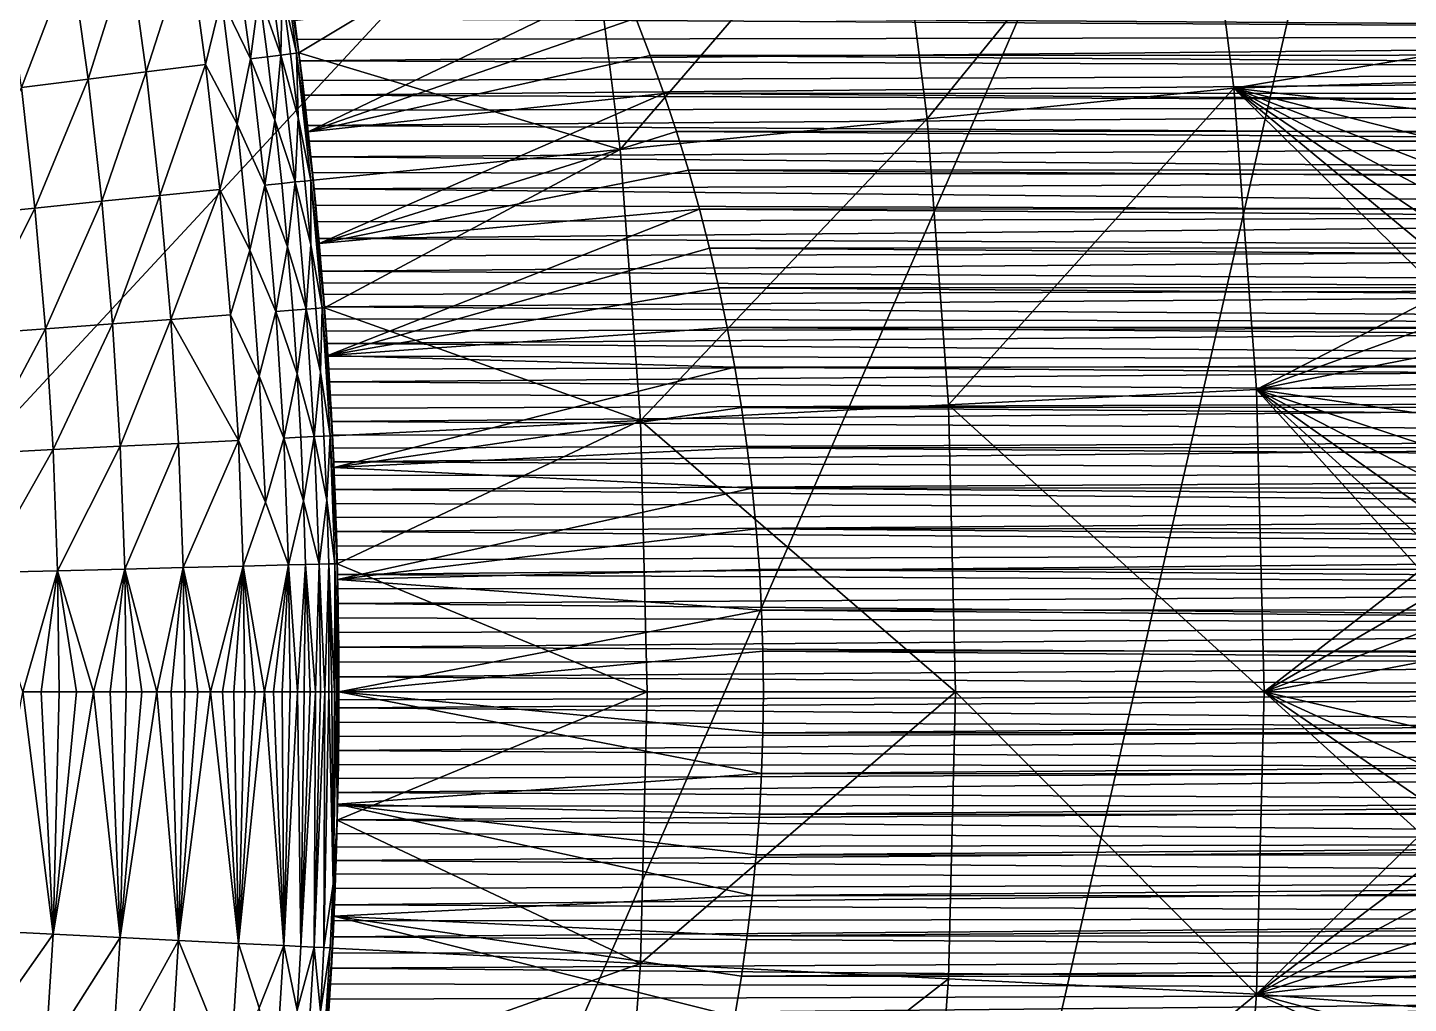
# Model space of a CAD drawing. Header units: millimetres. Extents: x -3250 to 5350, y -3250 to 3250.
# Drawn here: x 2349 to 3020, y -152 to 323 of the extents above; entities that cross this region are included whole.
import ezdxf

# ---------------------------------------------------------------- set-up
doc = ezdxf.new("R2010")
doc.units = ezdxf.units.MM
doc.header["$MEASUREMENT"] = 0
doc.layers.add('MESH_3D', color=2, linetype='CONTINUOUS')

msp = doc.modelspace()

# ---------------------------------------------------------------- linework, layer by layer
at = {"layer": 'MESH_3D'}
for points in [[(2150.48, 2436.79, 32500), (-2326.57, -2269.27, 32500), (3105.61, 957.95, 32500)], [(3105.61, 957.95, 32500), (-2326.57, -2269.27, 32500), (-1962.36, -2590.68, 32500)], [(3105.61, 957.95, 32500), (-1962.36, -2590.68, 32500), (-1625, -2814.58, 32500)], [(3105.61, 957.95, 32500), (-1625, -2814.58, 32500), (-723.19, -3168.52, 32500)], [(3105.61, 957.95, 32500), (-723.19, -3168.52, 32500), (1410.12, -2928.15, 32500)], [(3105.61, 957.95, 32500), (1410.12, -2928.15, 32500), (2382.42, -2210.56, 32500)], [(3105.61, 957.95, 32500), (2382.42, -2210.56, 32500), (3185.56, -643.97, 32500)], [(2917.05, 439.67, 24600), (2786.09, 278.79, 24400), (2768.73, 417.32, 24400)], [(2917.05, 439.67, 24600), (2935.34, 293.73, 24600), (2786.09, 278.79, 24400)], [(2917.05, 439.67, 24600), (3057.08, 314.05, 24764.22), (2935.34, 293.73, 24600)], [(2917.05, 439.67, 24600), (3060.79, 330.43, 24771.43), (3057.08, 314.05, 24764.22)], [(2768.73, 417.32, 24400), (2636.83, 263.85, 24200), (2620.4, 394.96, 24200)], [(2768.73, 417.32, 24400), (2786.09, 278.79, 24400), (2636.83, 263.85, 24200)], [(2620.4, 394.96, 24200), (2480.6, 310.86, 24000), (2472.08, 372.61, 24000)], [(2620.4, 394.96, 24200), (2636.83, 263.85, 24200), (2480.6, 310.86, 24000)], [(2461.23, 339.65, -138.74), (2463.3, 371.28, -105.25), (2471.79, 309.76, -105.25)], [(2472.43, 341.19, -71.93), (2471.79, 309.76, -105.25), (2463.3, 371.28, -105.25)], [(2470.91, 372.43, -38.42), (2472.08, 372.61), (2480.6, 310.86)], [(2470.91, 372.43, -38.42), (2480.6, 310.86), (2479.43, 310.71, -38.42)], [(2472.43, 341.19, -71.93), (2470.91, 372.43, -38.42), (2479.43, 310.71, -38.42)], [(2472.08, 372.61), (2478.57, 326.67, 945.76), (2480.6, 310.86)], [(2472.08, 372.61, 24000), (2480.6, 310.86, 24000), (2477.11, 337.52, 3644.09)], [(2426.81, 365.78, -238.11), (2406.21, 301.54, -303.82), (2397.94, 361.43, -303.82)], [(2426.81, 365.78, -238.11), (2435.18, 305.17, -238.11), (2406.21, 301.54, -303.82)], [(2442.91, 337.12, -205.25), (2435.18, 305.17, -238.11), (2426.81, 365.78, -238.11)], [(2442.91, 337.12, -205.25), (2448.6, 369.07, -171.85), (2457.04, 307.91, -171.85)], [(2461.23, 339.65, -138.74), (2457.04, 307.91, -171.85), (2448.6, 369.07, -171.85)], [(2369.86, 357.2, -355.73), (2345.58, 293.94, -406.77), (2337.52, 352.33, -406.77)], [(2369.86, 357.2, -355.73), (2378.03, 298.01, -355.73), (2345.58, 293.94, -406.77)], [(2397.94, 361.43, -303.82), (2378.03, 298.01, -355.73), (2369.86, 357.2, -355.73)], [(2397.94, 361.43, -303.82), (2406.21, 301.54, -303.82), (2378.03, 298.01, -355.73)], [(2478.57, 326.67, 945.76), (2637.09, 345.78, 861.55), (2485.11, 272.46, 942.29)], [(2485.11, 272.46, 942.29), (2637.09, 345.78, 861.55), (2644.47, 327.77, 857.62)], [(2442.91, 337.12, -205.25), (2450.56, 276.11, -205.25), (2435.18, 305.17, -238.11)], [(2442.91, 337.12, -205.25), (2457.04, 307.91, -171.85), (2450.56, 276.11, -205.25)], [(2461.23, 339.65, -138.74), (2465.27, 308.94, -138.74), (2457.04, 307.91, -171.85)], [(2461.23, 339.65, -138.74), (2471.79, 309.76, -105.25), (2465.27, 308.94, -138.74)], [(2472.43, 341.19, -71.93), (2476.49, 310.34, -71.93), (2471.79, 309.76, -105.25)], [(2472.43, 341.19, -71.93), (2479.43, 310.71, -38.42), (2476.49, 310.34, -71.93)], [(2480.6, 310.86, 24000), (2478.45, 327.54, 3656.33), (2477.11, 337.52, 3644.09)], [(2478.45, 327.54, 3656.33), (3816.61, 319.59, 6182.71), (3824.22, 336.52, 6180.82)], [(2480.6, 310.86, 24000), (2479.78, 317.34, 3668.4), (2478.45, 327.54, 3656.33)], [(2478.45, 327.54, 3656.33), (2479.78, 317.34, 3668.4), (3816.61, 319.59, 6182.71)], [(2478.57, 326.67, 945.76), (2485.11, 272.46, 942.29), (2480.6, 310.86)], [(2485.11, 272.46, 942.29), (2644.47, 327.77, 857.62), (2651.46, 309.54, 853.91)], [(2644.47, 327.77, 857.62), (5193.97, 329.03, 5657.89), (5201.02, 310.75, 5654.15)], [(2651.46, 309.54, 853.91), (2644.47, 327.77, 857.62), (5201.02, 310.75, 5654.15)], [(2479.78, 317.34, 3668.4), (2481.09, 306.92, 3680.29), (3816.61, 319.59, 6182.71)], [(2480.6, 310.86, 24000), (2481.09, 306.92, 3680.29), (2479.78, 317.34, 3668.4)], [(2481.09, 306.92, 3680.29), (3809.4, 302.5, 6184.51), (3816.61, 319.59, 6182.71)], [(2465.27, 308.94, -138.74), (2468.93, 278.18, -138.74), (2457.04, 307.91, -171.85)], [(2465.27, 308.94, -138.74), (2471.79, 309.76, -105.25), (2468.93, 278.18, -138.74)], [(2468.93, 278.18, -138.74), (2471.79, 309.76, -105.25), (2478.74, 248.04, -105.25)], [(2476.49, 310.34, -71.93), (2480.16, 279.45, -71.93), (2471.79, 309.76, -105.25)], [(2480.16, 279.45, -71.93), (2478.74, 248.04, -105.25), (2471.79, 309.76, -105.25)], [(2476.49, 310.34, -71.93), (2479.43, 310.71, -38.42), (2480.16, 279.45, -71.93)], [(2479.43, 310.71, -38.42), (2480.6, 310.86), (2487.58, 248.92)], [(2479.43, 310.71, -38.42), (2487.58, 248.92), (2486.4, 248.8, -38.42)], [(2480.16, 279.45, -71.93), (2479.43, 310.71, -38.42), (2486.4, 248.8, -38.42)], [(2480.6, 310.86), (2485.11, 272.46, 942.29), (2487.58, 248.92)], [(2480.6, 310.86, 24000), (2483.94, 282.93, 3705.94), (2483.09, 290.24, 3698.36)], [(2480.6, 310.86, 24000), (2483.09, 290.24, 3698.36), (2482.24, 297.46, 3690.68)], [(2480.6, 310.86, 24000), (2487.58, 248.92, 24000), (2483.94, 282.93, 3705.94)], [(2480.6, 310.86, 24000), (2482.24, 297.46, 3690.68), (2481.09, 306.92, 3680.29)], [(2636.83, 263.85, 24200), (2487.58, 248.92, 24000), (2480.6, 310.86, 24000)], [(2485.11, 272.46, 942.29), (2651.46, 309.54, 853.91), (2658.05, 291.13, 850.41)], [(2651.46, 309.54, 853.91), (5201.02, 310.75, 5654.15), (5207.66, 292.27, 5650.62)], [(2658.05, 291.13, 850.41), (2651.46, 309.54, 853.91), (5207.66, 292.27, 5650.62)], [(2935.34, 293.73, 24600), (3057.08, 314.05, 24764.22), (3053.56, 297.42, 24757.34)], [(2435.18, 305.17, -238.11), (2412.98, 241.46, -303.82), (2406.21, 301.54, -303.82)], [(2435.18, 305.17, -238.11), (2442.03, 244.36, -238.11), (2412.98, 241.46, -303.82)], [(2450.56, 276.11, -205.25), (2442.03, 244.36, -238.11), (2435.18, 305.17, -238.11)], [(2450.56, 276.11, -205.25), (2457.04, 307.91, -171.85), (2463.96, 246.56, -171.85)], [(2468.93, 278.18, -138.74), (2463.96, 246.56, -171.85), (2457.04, 307.91, -171.85)], [(2481.09, 306.92, 3680.29), (2482.24, 297.46, 3690.68), (3809.4, 302.5, 6184.51)], [(2482.24, 297.46, 3690.68), (2483.09, 290.24, 3698.36), (3809.4, 302.5, 6184.51)], [(2483.09, 290.24, 3698.36), (3802.58, 285.24, 6186.21), (3809.4, 302.5, 6184.51)], [(2378.03, 298.01, -355.73), (2352.18, 235.37, -406.77), (2345.58, 293.94, -406.77)], [(2378.03, 298.01, -355.73), (2384.72, 238.63, -355.73), (2352.18, 235.37, -406.77)], [(2406.21, 301.54, -303.82), (2384.72, 238.63, -355.73), (2378.03, 298.01, -355.73)], [(2406.21, 301.54, -303.82), (2412.98, 241.46, -303.82), (2384.72, 238.63, -355.73)], [(2935.34, 293.73, 24600), (3053.56, 297.42, 24757.34), (3050.23, 280.55, 24750.81)], [(2345.58, 293.94, -406.77), (2352.18, 235.37, -406.77), (2316.37, 231.79, -455.71)], [(2483.09, 290.24, 3698.36), (2483.94, 282.93, 3705.94), (3802.58, 285.24, 6186.21)], [(2485.11, 272.46, 942.29), (2658.05, 291.13, 850.41), (2490.47, 218.13, 939.44)], [(2490.47, 218.13, 939.44), (2658.05, 291.13, 850.41), (2664.23, 272.54, 847.13)], [(2658.05, 291.13, 850.41), (5207.66, 292.27, 5650.62), (5213.89, 273.62, 5647.31)], [(2664.23, 272.54, 847.13), (2658.05, 291.13, 850.41), (5213.89, 273.62, 5647.31)], [(2935.34, 293.73, 24600), (2796.52, 139.57, 24400), (2786.09, 278.79, 24400)], [(2935.34, 293.73, 24600), (2946.33, 147.05, 24600), (2796.52, 139.57, 24400)], [(2935.34, 293.73, 24600), (3050.23, 280.55, 24750.81), (3047.4, 265.17, 24745.23)], [(2935.34, 293.73, 24600), (3047.4, 265.17, 24745.23), (3045, 251.18, 24740.45)], [(2935.34, 293.73, 24600), (3045, 251.18, 24740.45), (3042.72, 237.04, 24735.92)], [(2935.34, 293.73, 24600), (3042.72, 237.04, 24735.92), (3040.58, 222.78, 24731.64)], [(2935.34, 293.73, 24600), (3040.58, 222.78, 24731.64), (3038.58, 208.38, 24727.62)], [(2935.34, 293.73, 24600), (3038.58, 208.38, 24727.62), (3036.7, 193.87, 24723.85)], [(2935.34, 293.73, 24600), (3036.7, 193.87, 24723.85), (2946.33, 147.05, 24600)], [(2483.94, 282.93, 3705.94), (2484.77, 275.5, 3713.4), (3802.58, 285.24, 6186.21)], [(2487.58, 248.92, 24000), (2484.77, 275.5, 3713.4), (2483.94, 282.93, 3705.94)], [(2484.77, 275.5, 3713.4), (3796.16, 267.83, 6187.81), (3802.58, 285.24, 6186.21)], [(2450.56, 276.11, -205.25), (2456.68, 214.93, -205.25), (2442.03, 244.36, -238.11)], [(2450.56, 276.11, -205.25), (2463.96, 246.56, -171.85), (2456.68, 214.93, -205.25)], [(2468.93, 278.18, -138.74), (2472.21, 247.38, -138.74), (2463.96, 246.56, -171.85)], [(2468.93, 278.18, -138.74), (2478.74, 248.04, -105.25), (2472.21, 247.38, -138.74)], [(2480.16, 279.45, -71.93), (2483.45, 248.51, -71.93), (2478.74, 248.04, -105.25)], [(2480.16, 279.45, -71.93), (2486.4, 248.8, -38.42), (2483.45, 248.51, -71.93)], [(2487.58, 248.92, 24000), (2485.6, 267.97, 3720.75), (2484.77, 275.5, 3713.4)], [(2484.77, 275.5, 3713.4), (2485.6, 267.97, 3720.75), (3796.16, 267.83, 6187.81)], [(2786.09, 278.79, 24400), (2646.71, 132.09, 24200), (2636.83, 263.85, 24200)], [(2786.09, 278.79, 24400), (2796.52, 139.57, 24400), (2646.71, 132.09, 24200)], [(2485.11, 272.46, 942.29), (2490.47, 218.13, 939.44), (2487.58, 248.92)], [(2490.47, 218.13, 939.44), (2664.23, 272.54, 847.13), (2670, 253.78, 844.06)], [(2664.23, 272.54, 847.13), (5213.89, 273.62, 5647.31), (5219.7, 254.79, 5644.22)], [(2670, 253.78, 844.06), (2664.23, 272.54, 847.13), (5219.7, 254.79, 5644.22)], [(2487.58, 248.92, 24000), (2486.41, 260.33, 3727.97), (2485.6, 267.97, 3720.75)], [(2485.6, 267.97, 3720.75), (2486.41, 260.33, 3727.97), (3796.16, 267.83, 6187.81)], [(2486.41, 260.33, 3727.97), (3790.15, 250.27, 6189.31), (3796.16, 267.83, 6187.81)], [(2636.83, 263.85, 24200), (2493.01, 186.83, 24000), (2487.58, 248.92, 24000)], [(2636.83, 263.85, 24200), (2646.71, 132.09, 24200), (2493.01, 186.83, 24000)], [(2487.58, 248.92, 24000), (2487.21, 252.58, 3735.07), (2486.41, 260.33, 3727.97)], [(2486.41, 260.33, 3727.97), (2487.21, 252.58, 3735.07), (3790.15, 250.27, 6189.31)], [(2483.45, 248.51, -71.93), (2486.36, 217.53, -71.93), (2478.74, 248.04, -105.25)], [(2483.45, 248.51, -71.93), (2486.4, 248.8, -38.42), (2486.36, 217.53, -71.93)], [(2486.36, 217.53, -71.93), (2486.4, 248.8, -38.42), (2491.83, 186.74, -38.42)], [(2486.4, 248.8, -38.42), (2487.58, 248.92), (2493.01, 186.83)], [(2486.4, 248.8, -38.42), (2493.01, 186.83), (2491.83, 186.74, -38.42)], [(2487.58, 248.92, 24000), (2487.99, 244.73, 3742.02), (2487.21, 252.58, 3735.07)], [(2487.21, 252.58, 3735.07), (2487.99, 244.73, 3742.02), (3790.15, 250.27, 6189.31)], [(2487.58, 248.92), (2490.47, 218.13, 939.44), (2493.01, 186.83)], [(2487.58, 248.92, 24000), (2490.26, 220.49, 3761.99), (2489.52, 228.68, 3755.49)], [(2487.58, 248.92, 24000), (2489.52, 228.68, 3755.49), (2488.76, 236.76, 3748.83)], [(2487.58, 248.92, 24000), (2488.76, 236.76, 3748.83), (2487.99, 244.73, 3742.02)], [(2487.58, 248.92, 24000), (2493.01, 186.83, 24000), (2490.26, 220.49, 3761.99)], [(2487.99, 244.73, 3742.02), (3784.55, 232.58, 6190.7), (3790.15, 250.27, 6189.31)], [(2490.47, 218.13, 939.44), (2670, 253.78, 844.06), (2675.36, 234.87, 841.22)], [(2670, 253.78, 844.06), (5219.7, 254.79, 5644.22), (5225.11, 235.8, 5641.35)], [(2675.36, 234.87, 841.22), (2670, 253.78, 844.06), (5225.11, 235.8, 5641.35)], [(2442.03, 244.36, -238.11), (2418.25, 181.22, -303.82), (2412.98, 241.46, -303.82)], [(2442.03, 244.36, -238.11), (2447.36, 183.4, -238.11), (2418.25, 181.22, -303.82)], [(2456.68, 214.93, -205.25), (2447.36, 183.4, -238.11), (2442.03, 244.36, -238.11)], [(2456.68, 214.93, -205.25), (2463.96, 246.56, -171.85), (2469.34, 185.05, -171.85)], [(2472.21, 247.38, -138.74), (2475.1, 216.54, -138.74), (2463.96, 246.56, -171.85)], [(2475.1, 216.54, -138.74), (2469.34, 185.05, -171.85), (2463.96, 246.56, -171.85)], [(2472.21, 247.38, -138.74), (2478.74, 248.04, -105.25), (2475.1, 216.54, -138.74)], [(2475.1, 216.54, -138.74), (2478.74, 248.04, -105.25), (2484.16, 186.16, -105.25)], [(2486.36, 217.53, -71.93), (2484.16, 186.16, -105.25), (2478.74, 248.04, -105.25)], [(2487.99, 244.73, 3742.02), (2488.76, 236.76, 3748.83), (3784.55, 232.58, 6190.7)], [(2352.18, 235.37, -406.77), (2321.43, 173.97, -455.71), (2316.37, 231.79, -455.71)], [(2352.18, 235.37, -406.77), (2357.32, 176.66, -406.77), (2321.43, 173.97, -455.71)], [(2384.72, 238.63, -355.73), (2357.32, 176.66, -406.77), (2352.18, 235.37, -406.77)], [(2384.72, 238.63, -355.73), (2389.93, 179.1, -355.73), (2357.32, 176.66, -406.77)], [(2412.98, 241.46, -303.82), (2389.93, 179.1, -355.73), (2384.72, 238.63, -355.73)], [(2412.98, 241.46, -303.82), (2418.25, 181.22, -303.82), (2389.93, 179.1, -355.73)], [(2488.76, 236.76, 3748.83), (2489.52, 228.68, 3755.49), (3784.55, 232.58, 6190.7)], [(2675.36, 234.87, 841.22), (5225.11, 235.8, 5641.35), (5230.09, 216.67, 5638.7)], [(2489.52, 228.68, 3755.49), (2490.26, 220.49, 3761.99), (3784.55, 232.58, 6190.7)], [(2490.26, 220.49, 3761.99), (3779.37, 214.76, 6191.99), (3784.55, 232.58, 6190.7)], [(2490.47, 218.13, 939.44), (2675.36, 234.87, 841.22), (2494.64, 163.69, 937.22)], [(2494.64, 163.69, 937.22), (2675.36, 234.87, 841.22), (2680.3, 215.81, 838.59)], [(2680.3, 215.81, 838.59), (2675.36, 234.87, 841.22), (5230.09, 216.67, 5638.7)], [(2456.68, 214.93, -205.25), (2461.28, 153.62, -205.25), (2447.36, 183.4, -238.11)], [(2456.68, 214.93, -205.25), (2469.34, 185.05, -171.85), (2461.28, 153.62, -205.25)], [(2475.1, 216.54, -138.74), (2477.61, 185.67, -138.74), (2469.34, 185.05, -171.85)], [(2475.1, 216.54, -138.74), (2484.16, 186.16, -105.25), (2477.61, 185.67, -138.74)], [(2486.36, 217.53, -71.93), (2488.88, 186.52, -71.93), (2484.16, 186.16, -105.25)], [(2486.36, 217.53, -71.93), (2491.83, 186.74, -38.42), (2488.88, 186.52, -71.93)], [(2493.01, 186.83, 24000), (2490.98, 212.18, 3768.32), (2490.26, 220.49, 3761.99)], [(2490.26, 220.49, 3761.99), (2490.98, 212.18, 3768.32), (3779.37, 214.76, 6191.99)], [(2490.47, 218.13, 939.44), (2494.64, 163.69, 937.22), (2493.01, 186.83)], [(2494.64, 163.69, 937.22), (2680.3, 215.81, 838.59), (2684.82, 196.62, 836.19)], [(2680.3, 215.81, 838.59), (5230.09, 216.67, 5638.7), (5234.65, 197.41, 5636.28)], [(2684.82, 196.62, 836.19), (2680.3, 215.81, 838.59), (5234.65, 197.41, 5636.28)], [(2490.98, 212.18, 3768.32), (2491.61, 204.7, 3773.8), (3779.37, 214.76, 6191.99)], [(2493.01, 186.83, 24000), (2491.61, 204.7, 3773.8), (2490.98, 212.18, 3768.32)], [(2491.61, 204.7, 3773.8), (3774.59, 196.83, 6193.18), (3779.37, 214.76, 6191.99)], [(2493.01, 186.83, 24000), (2492.07, 199, 3777.84), (2491.61, 204.7, 3773.8)], [(2491.61, 204.7, 3773.8), (2492.07, 199, 3777.84), (3774.59, 196.83, 6193.18)], [(2493.01, 186.83, 24000), (2492.52, 193.23, 3781.8), (2492.07, 199, 3777.84)], [(2492.07, 199, 3777.84), (2492.52, 193.23, 3781.8), (3774.59, 196.83, 6193.18)], [(2492.52, 193.23, 3781.8), (2492.97, 187.38, 3785.7), (3774.59, 196.83, 6193.18)], [(2492.97, 187.38, 3785.7), (3770.23, 178.79, 6194.27), (3774.59, 196.83, 6193.18)], [(2494.64, 163.69, 937.22), (2684.82, 196.62, 836.19), (2688.92, 177.3, 834.01)], [(2684.82, 196.62, 836.19), (5234.65, 197.41, 5636.28), (5238.78, 178.02, 5634.09)], [(2688.92, 177.3, 834.01), (2684.82, 196.62, 836.19), (5238.78, 178.02, 5634.09)], [(2493.01, 186.83, 24000), (2492.97, 187.38, 3785.7), (2492.52, 193.23, 3781.8)], [(2946.33, 147.05, 24600), (3036.7, 193.87, 24723.85), (3034.97, 179.25, 24720.34)], [(2447.36, 183.4, -238.11), (2451.17, 122.33, -238.11), (2418.25, 181.22, -303.82)], [(2461.28, 153.62, -205.25), (2451.17, 122.33, -238.11), (2447.36, 183.4, -238.11)], [(2461.28, 153.62, -205.25), (2469.34, 185.05, -171.85), (2473.18, 123.43, -171.85)], [(2477.61, 185.67, -138.74), (2479.73, 154.77, -138.74), (2469.34, 185.05, -171.85)], [(2479.73, 154.77, -138.74), (2473.18, 123.43, -171.85), (2469.34, 185.05, -171.85)], [(2477.61, 185.67, -138.74), (2484.16, 186.16, -105.25), (2479.73, 154.77, -138.74)], [(2479.73, 154.77, -138.74), (2484.16, 186.16, -105.25), (2488.03, 124.17, -105.25)], [(2488.88, 186.52, -71.93), (2491.01, 155.47, -71.93), (2484.16, 186.16, -105.25)], [(2491.01, 155.47, -71.93), (2488.03, 124.17, -105.25), (2484.16, 186.16, -105.25)], [(2488.88, 186.52, -71.93), (2491.83, 186.74, -38.42), (2491.01, 155.47, -71.93)], [(2491.01, 155.47, -71.93), (2491.83, 186.74, -38.42), (2495.71, 124.56, -38.42)], [(2491.83, 186.74, -38.42), (2493.01, 186.83), (2496.89, 124.61)], [(2491.83, 186.74, -38.42), (2496.89, 124.61), (2495.71, 124.56, -38.42)], [(2493.01, 186.83, 24000), (2493.41, 181.46, 3789.51), (2492.97, 187.38, 3785.7)], [(2492.97, 187.38, 3785.7), (2493.41, 181.46, 3789.51), (3770.23, 178.79, 6194.27)], [(2493.01, 186.83), (2494.64, 163.69, 937.22), (2496.89, 124.61)], [(2493.01, 186.83, 24000), (2495.06, 157.05, 3803.9), (2494.66, 163.25, 3800.44)], [(2493.01, 186.83, 24000), (2494.66, 163.25, 3800.44), (2494.25, 169.39, 3796.89)], [(2493.01, 186.83, 24000), (2494.25, 169.39, 3796.89), (2493.84, 175.46, 3793.25)], [(2493.01, 186.83, 24000), (2493.84, 175.46, 3793.25), (2493.41, 181.46, 3789.51)], [(2493.01, 186.83, 24000), (2496.89, 124.61, 24000), (2495.06, 157.05, 3803.9)], [(2646.71, 132.09, 24200), (2496.89, 124.61, 24000), (2493.01, 186.83, 24000)], [(2493.41, 181.46, 3789.51), (2493.84, 175.46, 3793.25), (3770.23, 178.79, 6194.27)], [(2357.32, 176.66, -406.77), (2325.05, 116.04, -455.71), (2321.43, 173.97, -455.71)], [(2357.32, 176.66, -406.77), (2360.99, 117.83, -406.77), (2325.05, 116.04, -455.71)], [(2389.93, 179.1, -355.73), (2360.99, 117.83, -406.77), (2357.32, 176.66, -406.77)], [(2389.93, 179.1, -355.73), (2393.65, 119.46, -355.73), (2360.99, 117.83, -406.77)], [(2418.25, 181.22, -303.82), (2393.65, 119.46, -355.73), (2389.93, 179.1, -355.73)], [(2418.25, 181.22, -303.82), (2422.02, 120.88, -303.82), (2393.65, 119.46, -355.73)], [(2451.17, 122.33, -238.11), (2422.02, 120.88, -303.82), (2418.25, 181.22, -303.82)], [(2493.84, 175.46, 3793.25), (2494.25, 169.39, 3796.89), (3770.23, 178.79, 6194.27)], [(2494.25, 169.39, 3796.89), (3766.3, 160.66, 6195.25), (3770.23, 178.79, 6194.27)], [(2494.64, 163.69, 937.22), (2688.92, 177.3, 834.01), (2692.6, 157.88, 832.06)], [(2688.92, 177.3, 834.01), (5238.78, 178.02, 5634.09), (5242.48, 158.52, 5632.12)], [(2692.6, 157.88, 832.06), (2688.92, 177.3, 834.01), (5242.48, 158.52, 5632.12)], [(2946.33, 147.05, 24600), (3034.97, 179.25, 24720.34), (3033.37, 164.51, 24717.1)], [(2494.25, 169.39, 3796.89), (2494.66, 163.25, 3800.44), (3766.3, 160.66, 6195.25)], [(2494.64, 163.69, 937.22), (2497.62, 109.17, 935.64), (2496.89, 124.61)], [(2494.64, 163.69, 937.22), (2692.6, 157.88, 832.06), (2497.62, 109.17, 935.64)], [(2494.66, 163.25, 3800.44), (2495.06, 157.05, 3803.9), (3766.3, 160.66, 6195.25)], [(2946.33, 147.05, 24600), (3033.37, 164.51, 24717.1), (3031.9, 149.69, 24714.13)], [(2479.73, 154.77, -138.74), (2481.46, 123.84, -138.74), (2473.18, 123.43, -171.85)], [(2479.73, 154.77, -138.74), (2488.03, 124.17, -105.25), (2481.46, 123.84, -138.74)], [(2491.01, 155.47, -71.93), (2492.75, 124.41, -71.93), (2488.03, 124.17, -105.25)], [(2491.01, 155.47, -71.93), (2495.71, 124.56, -38.42), (2492.75, 124.41, -71.93)], [(2495.06, 157.05, 3803.9), (2495.45, 150.78, 3807.24), (3766.3, 160.66, 6195.25)], [(2496.89, 124.61, 24000), (2495.45, 150.78, 3807.24), (2495.06, 157.05, 3803.9)], [(2495.45, 150.78, 3807.24), (3762.78, 142.43, 6196.13), (3766.3, 160.66, 6195.25)], [(2497.62, 109.17, 935.64), (2692.6, 157.88, 832.06), (2695.85, 138.36, 830.33)], [(2692.6, 157.88, 832.06), (5242.48, 158.52, 5632.12), (5245.76, 138.92, 5630.38)], [(2695.85, 138.36, 830.33), (2692.6, 157.88, 832.06), (5245.76, 138.92, 5630.38)], [(2461.28, 153.62, -205.25), (2464.34, 92.21, -205.25), (2451.17, 122.33, -238.11)], [(2461.28, 153.62, -205.25), (2473.18, 123.43, -171.85), (2464.34, 92.21, -205.25)], [(2496.89, 124.61, 24000), (2495.82, 144.44, 3810.48), (2495.45, 150.78, 3807.24)], [(2495.45, 150.78, 3807.24), (2495.82, 144.44, 3810.48), (3762.78, 142.43, 6196.13)], [(2946.33, 147.05, 24600), (3031.9, 149.69, 24714.13), (3030.58, 134.77, 24711.43)], [(2496.89, 124.61, 24000), (2496.19, 138.05, 3813.61), (2495.82, 144.44, 3810.48)], [(2495.82, 144.44, 3810.48), (2496.19, 138.05, 3813.61), (3762.78, 142.43, 6196.13)], [(2496.19, 138.05, 3813.61), (2496.53, 131.59, 3816.62), (3762.78, 142.43, 6196.13)], [(2496.53, 131.59, 3816.62), (3759.69, 124.14, 6196.9), (3762.78, 142.43, 6196.13)], [(2946.33, 147.05, 24600), (2950, 0, 24600), (2796.52, 139.57, 24400)], [(2946.33, 147.05, 24600), (3026.06, 59.14, 24702.19), (2950, 0, 24600)], [(2946.33, 147.05, 24600), (3030.58, 134.77, 24711.43), (3029.4, 119.77, 24709.02)], [(2946.33, 147.05, 24600), (3029.4, 119.77, 24709.02), (3028.35, 104.7, 24706.88)], [(2946.33, 147.05, 24600), (3028.35, 104.7, 24706.88), (3027.45, 89.56, 24705.03)], [(2946.33, 147.05, 24600), (3027.45, 89.56, 24705.03), (3026.68, 74.37, 24703.46)], [(2946.33, 147.05, 24600), (3026.68, 74.37, 24703.46), (3026.06, 59.14, 24702.19)], [(2496.89, 124.61, 24000), (2496.53, 131.59, 3816.62), (2496.19, 138.05, 3813.61)], [(2497.62, 109.17, 935.64), (2695.85, 138.36, 830.33), (2698.67, 118.75, 828.83)], [(2796.52, 139.57, 24400), (2800, 0, 24400), (2646.71, 132.09, 24200)], [(2695.85, 138.36, 830.33), (5245.76, 138.92, 5630.38), (5248.6, 119.23, 5628.87)], [(2698.67, 118.75, 828.83), (2695.85, 138.36, 830.33), (5248.6, 119.23, 5628.87)], [(2796.52, 139.57, 24400), (2950, 0, 24600), (2800, 0, 24400)], [(2496.89, 124.61, 24000), (2496.87, 125.08, 3819.51), (2496.53, 131.59, 3816.62)], [(2496.53, 131.59, 3816.62), (2496.87, 125.08, 3819.51), (3759.69, 124.14, 6196.9)], [(2646.71, 132.09, 24200), (2499.22, 62.33, 24000), (2496.89, 124.61, 24000)], [(2646.71, 132.09, 24200), (2650, 0, 24200), (2499.22, 62.33, 24000)], [(2646.71, 132.09, 24200), (2800, 0, 24400), (2650, 0, 24200)], [(2451.17, 122.33, -238.11), (2424.28, 60.46, -303.82), (2422.02, 120.88, -303.82)], [(2451.17, 122.33, -238.11), (2453.46, 61.19, -238.11), (2424.28, 60.46, -303.82)], [(2464.34, 92.21, -205.25), (2453.46, 61.19, -238.11), (2451.17, 122.33, -238.11)], [(2464.34, 92.21, -205.25), (2473.18, 123.43, -171.85), (2475.49, 61.73, -171.85)], [(2481.46, 123.84, -138.74), (2482.82, 92.9, -138.74), (2473.18, 123.43, -171.85)], [(2482.82, 92.9, -138.74), (2475.49, 61.73, -171.85), (2473.18, 123.43, -171.85)], [(2481.46, 123.84, -138.74), (2488.03, 124.17, -105.25), (2482.82, 92.9, -138.74)], [(2482.82, 92.9, -138.74), (2488.03, 124.17, -105.25), (2490.35, 62.11, -105.25)], [(2492.75, 124.41, -71.93), (2494.11, 93.32, -71.93), (2488.03, 124.17, -105.25)], [(2494.11, 93.32, -71.93), (2490.35, 62.11, -105.25), (2488.03, 124.17, -105.25)], [(2492.75, 124.41, -71.93), (2495.71, 124.56, -38.42), (2494.11, 93.32, -71.93)], [(2494.11, 93.32, -71.93), (2495.71, 124.56, -38.42), (2498.04, 62.3, -38.42)], [(2495.71, 124.56, -38.42), (2496.89, 124.61), (2499.22, 62.33)], [(2495.71, 124.56, -38.42), (2499.22, 62.33), (2498.04, 62.3, -38.42)], [(2496.89, 124.61, 24000), (2497.19, 118.51, 3822.27), (2496.87, 125.08, 3819.51)], [(2496.87, 125.08, 3819.51), (2497.19, 118.51, 3822.27), (3759.69, 124.14, 6196.9)], [(2496.89, 124.61), (2497.62, 109.17, 935.64), (2499.22, 62.33)], [(2496.89, 124.61, 24000), (2498.32, 91.71, 3831.96), (2498.06, 98.48, 3829.75)], [(2496.89, 124.61, 24000), (2498.06, 98.48, 3829.75), (2497.79, 105.21, 3827.39)], [(2496.89, 124.61, 24000), (2497.79, 105.21, 3827.39), (2497.5, 111.89, 3824.89)], [(2496.89, 124.61, 24000), (2497.5, 111.89, 3824.89), (2497.19, 118.51, 3822.27)], [(2496.89, 124.61, 24000), (2499.22, 62.33, 24000), (2498.32, 91.71, 3831.96)], [(2497.19, 118.51, 3822.27), (2497.5, 111.89, 3824.89), (3759.69, 124.14, 6196.9)], [(2497.5, 111.89, 3824.89), (3757.02, 105.77, 6197.56), (3759.69, 124.14, 6196.9)], [(2360.99, 117.83, -406.77), (2327.22, 58.04, -455.71), (2325.05, 116.04, -455.71)], [(2360.99, 117.83, -406.77), (2363.19, 58.93, -406.77), (2327.22, 58.04, -455.71)], [(2393.65, 119.46, -355.73), (2363.19, 58.93, -406.77), (2360.99, 117.83, -406.77)], [(2393.65, 119.46, -355.73), (2395.88, 59.75, -355.73), (2363.19, 58.93, -406.77)], [(2422.02, 120.88, -303.82), (2395.88, 59.75, -355.73), (2393.65, 119.46, -355.73)], [(2422.02, 120.88, -303.82), (2424.28, 60.46, -303.82), (2395.88, 59.75, -355.73)], [(2497.62, 109.17, 935.64), (2698.67, 118.75, 828.83), (2701.05, 99.07, 827.56)], [(2698.67, 118.75, 828.83), (5248.6, 119.23, 5628.87), (5251.01, 99.47, 5627.59)], [(2701.05, 99.07, 827.56), (2698.67, 118.75, 828.83), (5251.01, 99.47, 5627.59)], [(2497.5, 111.89, 3824.89), (2497.79, 105.21, 3827.39), (3757.02, 105.77, 6197.56)], [(2497.62, 109.17, 935.64), (2499.4, 54.6, 934.69), (2499.22, 62.33)], [(2497.62, 109.17, 935.64), (2701.05, 99.07, 827.56), (2499.4, 54.6, 934.69)], [(2497.79, 105.21, 3827.39), (2498.06, 98.48, 3829.75), (3757.02, 105.77, 6197.56)], [(2498.06, 98.48, 3829.75), (3754.78, 87.35, 6198.12), (3757.02, 105.77, 6197.56)], [(2498.06, 98.48, 3829.75), (2498.32, 91.71, 3831.96), (3754.78, 87.35, 6198.12)], [(2499.4, 54.6, 934.69), (2701.05, 99.07, 827.56), (2703.01, 79.33, 826.53)], [(2701.05, 99.07, 827.56), (5251.01, 99.47, 5627.59), (5252.98, 79.65, 5626.54)], [(2703.01, 79.33, 826.53), (2701.05, 99.07, 827.56), (5252.98, 79.65, 5626.54)], [(2464.34, 92.21, -205.25), (2475.49, 61.73, -171.85), (2453.46, 61.19, -238.11)], [(2482.82, 92.9, -138.74), (2483.78, 61.94, -138.74), (2475.49, 61.73, -171.85)], [(2482.82, 92.9, -138.74), (2490.35, 62.11, -105.25), (2483.78, 61.94, -138.74)], [(2494.11, 93.32, -71.93), (2495.08, 62.22, -71.93), (2490.35, 62.11, -105.25)], [(2494.11, 93.32, -71.93), (2498.04, 62.3, -38.42), (2495.08, 62.22, -71.93)], [(2499.22, 62.33, 24000), (2498.56, 84.89, 3834.03), (2498.32, 91.71, 3831.96)], [(2498.32, 91.71, 3831.96), (2498.56, 84.89, 3834.03), (3754.78, 87.35, 6198.12)], [(2498.56, 84.89, 3834.03), (2498.78, 78.02, 3835.95), (3754.78, 87.35, 6198.12)], [(2498.78, 78.02, 3835.95), (3752.97, 68.88, 6198.57), (3754.78, 87.35, 6198.12)], [(2499.22, 62.33, 24000), (2498.78, 78.02, 3835.95), (2498.56, 84.89, 3834.03)], [(2499.22, 62.33, 24000), (2498.99, 71.11, 3837.72), (2498.78, 78.02, 3835.95)], [(2498.78, 78.02, 3835.95), (2498.99, 71.11, 3837.72), (3752.97, 68.88, 6198.57)], [(2499.4, 54.6, 934.69), (2703.01, 79.33, 826.53), (2704.53, 59.54, 825.72)], [(2703.01, 79.33, 826.53), (5252.98, 79.65, 5626.54), (5254.52, 59.78, 5625.73)], [(2704.53, 59.54, 825.72), (2703.01, 79.33, 826.53), (5254.52, 59.78, 5625.73)], [(2499.22, 62.33, 24000), (2499.18, 64.16, 3839.33), (2498.99, 71.11, 3837.72)], [(2498.99, 71.11, 3837.72), (2499.18, 64.16, 3839.33), (3752.97, 68.88, 6198.57)], [(2499.18, 64.16, 3839.33), (2499.35, 57.17, 3840.78), (3752.97, 68.88, 6198.57)], [(2499.35, 57.17, 3840.78), (3751.59, 50.38, 6198.91), (3752.97, 68.88, 6198.57)], [(2424.28, 60.46, -303.82), (2411.43, 0, -329.78), (2395.88, 59.75, -355.73)], [(2424.28, 60.46, -303.82), (2418.39, 0, -316.78), (2411.43, 0, -329.78)], [(2424.28, 60.46, -303.82), (2425.03, 0, -303.82), (2418.39, 0, -316.78)], [(2453.46, 61.19, -238.11), (2437.55, 0, -277.64), (2424.28, 60.46, -303.82)], [(2424.28, 60.46, -303.82), (2431.43, 0, -290.74), (2425.03, 0, -303.82)], [(2424.28, 60.46, -303.82), (2437.55, 0, -277.64), (2431.43, 0, -290.74)], [(2453.46, 61.19, -238.11), (2443.38, 0, -264.52), (2437.55, 0, -277.64)], [(2453.46, 61.19, -238.11), (2448.96, 0, -251.29), (2443.38, 0, -264.52)], [(2453.46, 61.19, -238.11), (2454.23, 0, -238.11), (2448.96, 0, -251.29)], [(2475.49, 61.73, -171.85), (2463.87, 0, -211.73), (2453.46, 61.19, -238.11)], [(2453.46, 61.19, -238.11), (2459.18, 0, -224.97), (2454.23, 0, -238.11)], [(2453.46, 61.19, -238.11), (2463.87, 0, -211.73), (2459.18, 0, -224.97)], [(2475.49, 61.73, -171.85), (2468.28, 0, -198.48), (2463.87, 0, -211.73)], [(2475.49, 61.73, -171.85), (2472.41, 0, -185.21), (2468.28, 0, -198.48)], [(2475.49, 61.73, -171.85), (2476.26, 0, -171.85), (2472.41, 0, -185.21)], [(2483.78, 61.94, -138.74), (2479.81, 0, -158.54), (2475.49, 61.73, -171.85)], [(2475.49, 61.73, -171.85), (2479.81, 0, -158.54), (2476.26, 0, -171.85)], [(2483.78, 61.94, -138.74), (2483.06, 0, -145.28), (2479.81, 0, -158.54)], [(2483.78, 61.94, -138.74), (2486.03, 0, -131.96), (2483.06, 0, -145.28)], [(2483.78, 61.94, -138.74), (2490.35, 62.11, -105.25), (2488.72, 0, -118.61)], [(2483.78, 61.94, -138.74), (2488.72, 0, -118.61), (2486.03, 0, -131.96)], [(2490.35, 62.11, -105.25), (2491.12, 0, -105.25), (2488.72, 0, -118.61)], [(2495.08, 62.22, -71.93), (2493.24, 0, -91.84), (2490.35, 62.11, -105.25)], [(2490.35, 62.11, -105.25), (2493.24, 0, -91.84), (2491.12, 0, -105.25)], [(2495.08, 62.22, -71.93), (2495.07, 0, -78.47), (2493.24, 0, -91.84)], [(2495.08, 62.22, -71.93), (2496.6, 0, -65.14), (2495.07, 0, -78.47)], [(2495.08, 62.22, -71.93), (2498.04, 62.3, -38.42), (2497.85, 0, -51.79)], [(2495.08, 62.22, -71.93), (2497.85, 0, -51.79), (2496.6, 0, -65.14)], [(2498.04, 62.3, -38.42), (2498.82, 0, -38.42), (2497.85, 0, -51.79)], [(2498.04, 62.3, -38.42), (2499.22, 62.33), (2499.5, 0, -25.02)], [(2498.04, 62.3, -38.42), (2499.5, 0, -25.02), (2498.82, 0, -38.42)], [(2499.22, 62.33, 24000), (2499.35, 57.17, 3840.78), (2499.18, 64.16, 3839.33)], [(2499.22, 62.33), (2499.88, 0, -12.51), (2499.5, 0, -25.02)], [(2499.22, 62.33), (2500, 0), (2499.88, 0, -12.51)], [(2499.22, 62.33), (2499.4, 54.6, 934.69), (2500, 0)], [(2499.22, 62.33, 24000), (2499.83, 28.83, 3844.95), (2499.74, 35.97, 3844.16)], [(2499.22, 62.33, 24000), (2499.74, 35.97, 3844.16), (2499.63, 43.07, 3843.2)], [(2499.22, 62.33, 24000), (2499.63, 43.07, 3843.2), (2499.5, 50.13, 3842.07)], [(2499.22, 62.33, 24000), (2499.5, 50.13, 3842.07), (2499.35, 57.17, 3840.78)], [(2499.22, 62.33, 24000), (2500, 0, 24000), (2499.83, 28.83, 3844.95)], [(2650, 0, 24200), (2500, 0, 24000), (2499.22, 62.33, 24000)], [(2363.19, 58.93, -406.77), (2346.31, 0, -431.52), (2327.22, 58.04, -455.71)], [(2363.19, 58.93, -406.77), (2355.22, 0, -419.21), (2346.31, 0, -431.52)], [(2363.19, 58.93, -406.77), (2363.93, 0, -406.77), (2355.22, 0, -419.21)], [(2395.88, 59.75, -355.73), (2380.74, 0, -381.47), (2363.19, 58.93, -406.77)], [(2363.19, 58.93, -406.77), (2372.44, 0, -394.19), (2363.93, 0, -406.77)], [(2363.19, 58.93, -406.77), (2380.74, 0, -381.47), (2372.44, 0, -394.19)], [(2395.88, 59.75, -355.73), (2388.83, 0, -368.61), (2380.74, 0, -381.47)], [(2395.88, 59.75, -355.73), (2396.63, 0, -355.73), (2388.83, 0, -368.61)], [(2395.88, 59.75, -355.73), (2404.14, 0, -342.82), (2396.63, 0, -355.73)], [(2395.88, 59.75, -355.73), (2411.43, 0, -329.78), (2404.14, 0, -342.82)], [(2499.35, 57.17, 3840.78), (2499.5, 50.13, 3842.07), (3751.59, 50.38, 6198.91)], [(2499.4, 54.6, 934.69), (2704.53, 59.54, 825.72), (2705.62, 39.71, 825.14)], [(2499.4, 54.6, 934.69), (2500, 0, 934.37), (2500, 0)], [(2499.4, 54.6, 934.69), (2705.62, 39.71, 825.14), (2500, 0, 934.37)], [(2704.53, 59.54, 825.72), (5254.52, 59.78, 5625.73), (5255.61, 39.88, 5625.14)], [(2705.62, 39.71, 825.14), (2704.53, 59.54, 825.72), (5255.61, 39.88, 5625.14)], [(3026.06, 59.14, 24702.19), (3025.58, 43.86, 24701.2), (2950, 0, 24600)], [(2499.5, 50.13, 3842.07), (2499.63, 43.07, 3843.2), (3751.59, 50.38, 6198.91)], [(2499.63, 43.07, 3843.2), (3750.63, 31.85, 6199.15), (3751.59, 50.38, 6198.91)], [(2499.63, 43.07, 3843.2), (2499.74, 35.97, 3844.16), (3750.63, 31.85, 6199.15)], [(3025.58, 43.86, 24701.2), (3025.25, 28.56, 24700.51), (2950, 0, 24600)], [(2499.74, 35.97, 3844.16), (2499.83, 28.83, 3844.95), (3750.63, 31.85, 6199.15)], [(2500, 0, 934.37), (2705.62, 39.71, 825.14), (2706.27, 19.86, 824.79)], [(2705.62, 39.71, 825.14), (5255.61, 39.88, 5625.14), (5256.27, 19.94, 5624.79)], [(2706.27, 19.86, 824.79), (2705.62, 39.71, 825.14), (5256.27, 19.94, 5624.79)], [(2499.83, 28.83, 3844.95), (2499.91, 21.67, 3845.57), (3750.63, 31.85, 6199.15)], [(2500, 0, 24000), (2499.91, 21.67, 3845.57), (2499.83, 28.83, 3844.95)], [(2499.91, 21.67, 3845.57), (3750.16, 15.93, 6199.27), (3750.63, 31.85, 6199.15)], [(3025.25, 28.56, 24700.51), (3025.06, 14.29, 24700.13), (2950, 0, 24600)], [(2500, 0, 24000), (2499.96, 14.47, 3846.01), (2499.91, 21.67, 3845.57)], [(2499.91, 21.67, 3845.57), (2499.96, 14.47, 3846.01), (3750.16, 15.93, 6199.27)], [(2499.96, 14.47, 3846.01), (2499.99, 7.25, 3846.28), (3750.16, 15.93, 6199.27)], [(2500, 0, 24000), (2499.99, 7.25, 3846.28), (2499.96, 14.47, 3846.01)], [(2499.99, 7.25, 3846.28), (3750, 0, 6199.31), (3750.16, 15.93, 6199.27)], [(2500, 0, 934.37), (2706.27, 19.86, 824.79), (2706.49, 0, 824.68)], [(2706.27, 19.86, 824.79), (5256.27, 19.94, 5624.79), (5256.49, 0, 5624.68)], [(2706.49, 0, 824.68), (2706.27, 19.86, 824.79), (5256.49, 0, 5624.68)], [(3025.06, 14.29, 24700.13), (3025, 0, 24700), (2950, 0, 24600)], [(2500, 0, 24000), (2500, 0, 3846.37), (2499.99, 7.25, 3846.28)], [(2499.99, 7.25, 3846.28), (2500, 0, 3846.37), (3750, 0, 6199.31)], [(2360.99, -117.83, -406.77), (2325.05, -116.04, -455.71), (2346.31, 0, -431.52)], [(2360.99, -117.83, -406.77), (2346.31, 0, -431.52), (2355.22, 0, -419.21)], [(2360.99, -117.83, -406.77), (2355.22, 0, -419.21), (2363.93, 0, -406.77)], [(2360.99, -117.83, -406.77), (2363.93, 0, -406.77), (2372.44, 0, -394.19)], [(2360.99, -117.83, -406.77), (2372.44, 0, -394.19), (2380.74, 0, -381.47)], [(2393.65, -119.46, -355.73), (2360.99, -117.83, -406.77), (2380.74, 0, -381.47)], [(2393.65, -119.46, -355.73), (2380.74, 0, -381.47), (2388.83, 0, -368.61)], [(2393.65, -119.46, -355.73), (2388.83, 0, -368.61), (2396.63, 0, -355.73)], [(2393.65, -119.46, -355.73), (2396.63, 0, -355.73), (2404.14, 0, -342.82)], [(2393.65, -119.46, -355.73), (2404.14, 0, -342.82), (2411.43, 0, -329.78)], [(2422.02, -120.88, -303.82), (2393.65, -119.46, -355.73), (2411.43, 0, -329.78)], [(2422.02, -120.88, -303.82), (2411.43, 0, -329.78), (2418.39, 0, -316.78)], [(2422.02, -120.88, -303.82), (2418.39, 0, -316.78), (2425.03, 0, -303.82)], [(2422.02, -120.88, -303.82), (2425.03, 0, -303.82), (2431.43, 0, -290.74)], [(2422.02, -120.88, -303.82), (2431.43, 0, -290.74), (2437.55, 0, -277.64)], [(2451.17, -122.33, -238.11), (2422.02, -120.88, -303.82), (2437.55, 0, -277.64)], [(2451.17, -122.33, -238.11), (2437.55, 0, -277.64), (2443.38, 0, -264.52)], [(2451.17, -122.33, -238.11), (2443.38, 0, -264.52), (2448.96, 0, -251.29)], [(2451.17, -122.33, -238.11), (2448.96, 0, -251.29), (2454.23, 0, -238.11)], [(2451.17, -122.33, -238.11), (2454.23, 0, -238.11), (2459.18, 0, -224.97)], [(2451.17, -122.33, -238.11), (2459.18, 0, -224.97), (2463.87, 0, -211.73)], [(2473.18, -123.43, -171.85), (2451.17, -122.33, -238.11), (2463.87, 0, -211.73)], [(2473.18, -123.43, -171.85), (2463.87, 0, -211.73), (2468.28, 0, -198.48)], [(2473.18, -123.43, -171.85), (2468.28, 0, -198.48), (2472.41, 0, -185.21)], [(2473.18, -123.43, -171.85), (2472.41, 0, -185.21), (2476.26, 0, -171.85)], [(2473.18, -123.43, -171.85), (2476.26, 0, -171.85), (2479.81, 0, -158.54)], [(2481.46, -123.84, -138.74), (2473.18, -123.43, -171.85), (2479.81, 0, -158.54)], [(2481.46, -123.84, -138.74), (2479.81, 0, -158.54), (2483.06, 0, -145.28)], [(2481.46, -123.84, -138.74), (2488.72, 0, -118.61), (2488.03, -124.17, -105.25)], [(2481.46, -123.84, -138.74), (2483.06, 0, -145.28), (2486.03, 0, -131.96)], [(2481.46, -123.84, -138.74), (2486.03, 0, -131.96), (2488.72, 0, -118.61)], [(2488.03, -124.17, -105.25), (2488.72, 0, -118.61), (2491.12, 0, -105.25)], [(2488.03, -124.17, -105.25), (2491.12, 0, -105.25), (2493.24, 0, -91.84)], [(2492.75, -124.41, -71.93), (2488.03, -124.17, -105.25), (2493.24, 0, -91.84)], [(2492.75, -124.41, -71.93), (2493.24, 0, -91.84), (2495.07, 0, -78.47)], [(2497.21, -93.44, -36.03), (2492.75, -124.41, -71.93), (2495.07, 0, -78.47)], [(2497.21, -93.44, -36.03), (2495.07, 0, -78.47), (2496.6, 0, -65.14)], [(2497.21, -93.44, -36.03), (2496.6, 0, -65.14), (2497.85, 0, -51.79)], [(2497.21, -93.44, -36.03), (2497.85, 0, -51.79), (2498.82, 0, -38.42)], [(2497.21, -93.44, -36.03), (2498.82, 0, -38.42), (2499.22, -62.33)], [(2499.5, 0, -25.02), (2499.22, -62.33), (2498.82, 0, -38.42)], [(2499.88, 0, -12.51), (2499.22, -62.33), (2499.5, 0, -25.02)], [(2500, 0), (2499.22, -62.33), (2499.88, 0, -12.51)], [(2500, 0), (2499.4, -54.6, 934.69), (2499.22, -62.33)], [(2500, 0, 24000), (2499.22, -62.33, 24000), (2499.84, -28.54, 3844.98)], [(2650, 0, 24200), (2499.22, -62.33, 24000), (2500, 0, 24000)], [(2646.71, -132.09, 24200), (2499.22, -62.33, 24000), (2650, 0, 24200)], [(2500, 0, 934.37), (2499.4, -54.6, 934.69), (2500, 0)], [(2500, 0, 934.37), (2705.62, -39.71, 825.14), (2499.4, -54.6, 934.69)], [(2500, 0, 24000), (2499.84, -28.54, 3844.98), (2499.91, -21.67, 3845.57)], [(2500, 0, 24000), (2499.91, -21.67, 3845.57), (2499.96, -14.77, 3846)], [(2500, 0, 24000), (2499.96, -14.77, 3846), (2499.99, -7.83, 3846.26)], [(2500, 0, 24000), (2499.99, -7.83, 3846.26), (2500, -3.92, 3846.34)], [(2500, 0, 24000), (2500, -3.92, 3846.34), (2500, 0, 3846.37)], [(2500, 0, 934.37), (2706.49, 0, 824.68), (2706.27, -19.86, 824.79)], [(2500, 0, 934.37), (2706.27, -19.86, 824.79), (2705.62, -39.71, 825.14)], [(2646.71, -132.09, 24200), (2650, 0, 24200), (2800, 0, 24400)], [(2796.52, -139.57, 24400), (2646.71, -132.09, 24200), (2800, 0, 24400)], [(2946.33, -147.05, 24600), (2796.52, -139.57, 24400), (2800, 0, 24400)], [(2946.33, -147.05, 24600), (2800, 0, 24400), (2950, 0, 24600)], [(2946.33, -147.05, 24600), (2950, 0, 24600), (3026.45, -68.98, 24702.98)], [(3025.82, -51.78, 24701.68), (3026.45, -68.98, 24702.98), (2950, 0, 24600)], [(3025.36, -34.54, 24700.75), (3025.82, -51.78, 24701.68), (2950, 0, 24600)], [(3025.09, -17.28, 24700.19), (3025.36, -34.54, 24700.75), (2950, 0, 24600)], [(3025, 0, 24700), (3025.09, -17.28, 24700.19), (2950, 0, 24600)], [(2499.99, -7.83, 3846.26), (3750.21, -18.28, 6199.26), (3750, 0, 6199.31)], [(2500, -3.92, 3846.34), (2499.99, -7.83, 3846.26), (3750, 0, 6199.31)], [(2500, 0, 3846.37), (2500, -3.92, 3846.34), (3750, 0, 6199.31)], [(2706.27, -19.86, 824.79), (5256.49, 0, 5624.68), (5256.27, -19.94, 5624.79)], [(2706.27, -19.86, 824.79), (2706.49, 0, 824.68), (5256.49, 0, 5624.68)], [(2499.99, -7.83, 3846.26), (2499.96, -14.77, 3846), (3750.21, -18.28, 6199.26)], [(2499.84, -28.54, 3844.98), (3750.84, -36.55, 6199.1), (3750.21, -18.28, 6199.26)], [(2499.91, -21.67, 3845.57), (2499.84, -28.54, 3844.98), (3750.21, -18.28, 6199.26)], [(2499.96, -14.77, 3846), (2499.91, -21.67, 3845.57), (3750.21, -18.28, 6199.26)], [(2705.62, -39.71, 825.14), (2706.27, -19.86, 824.79), (5256.27, -19.94, 5624.79)], [(2705.62, -39.71, 825.14), (5256.27, -19.94, 5624.79), (5255.61, -39.88, 5625.14)], [(2499.22, -62.33, 24000), (2499.75, -35.37, 3844.23), (2499.84, -28.54, 3844.98)], [(2499.84, -28.54, 3844.98), (2499.75, -35.37, 3844.23), (3750.84, -36.55, 6199.1)], [(2499.22, -62.33, 24000), (2499.64, -42.16, 3843.33), (2499.75, -35.37, 3844.23)], [(2499.4, -54.6, 934.69), (2705.62, -39.71, 825.14), (2704.53, -59.54, 825.72)], [(2499.52, -48.91, 3842.28), (3751.88, -54.8, 6198.84), (3750.84, -36.55, 6199.1)], [(2499.64, -42.16, 3843.33), (2499.52, -48.91, 3842.28), (3750.84, -36.55, 6199.1)], [(2499.75, -35.37, 3844.23), (2499.64, -42.16, 3843.33), (3750.84, -36.55, 6199.1)], [(2704.53, -59.54, 825.72), (2705.62, -39.71, 825.14), (5255.61, -39.88, 5625.14)], [(2704.53, -59.54, 825.72), (5255.61, -39.88, 5625.14), (5254.52, -59.78, 5625.73)], [(2499.22, -62.33, 24000), (2499.52, -48.91, 3842.28), (2499.64, -42.16, 3843.33)], [(2499.22, -62.33, 24000), (2499.38, -55.62, 3841.08), (2499.52, -48.91, 3842.28)], [(2499.52, -48.91, 3842.28), (2499.38, -55.62, 3841.08), (3751.88, -54.8, 6198.84)], [(2499.4, -54.6, 934.69), (2497.62, -109.17, 935.64), (2499.22, -62.33)], [(2499.4, -54.6, 934.69), (2701.05, -99.07, 827.56), (2497.62, -109.17, 935.64)], [(2499.22, -62.29, 3839.73), (3753.34, -73.02, 6198.48), (3751.88, -54.8, 6198.84)], [(2499.38, -55.62, 3841.08), (2499.22, -62.29, 3839.73), (3751.88, -54.8, 6198.84)], [(2499.22, -62.33, 24000), (2499.22, -62.29, 3839.73), (2499.38, -55.62, 3841.08)], [(2499.4, -54.6, 934.69), (2704.53, -59.54, 825.72), (2703.01, -79.33, 826.53)], [(2499.4, -54.6, 934.69), (2703.01, -79.33, 826.53), (2701.05, -99.07, 827.56)], [(2703.01, -79.33, 826.53), (2704.53, -59.54, 825.72), (5254.52, -59.78, 5625.73)], [(2703.01, -79.33, 826.53), (5254.52, -59.78, 5625.73), (5252.98, -79.65, 5626.54)], [(2497.21, -93.44, -36.03), (2499.22, -62.33), (2496.89, -124.61)], [(2499.22, -62.33), (2497.62, -109.17, 935.64), (2496.89, -124.61)], [(2499.22, -62.33, 24000), (2496.89, -124.61, 24000), (2498.17, -95.7, 3830.67)], [(2646.71, -132.09, 24200), (2496.89, -124.61, 24000), (2499.22, -62.33, 24000)], [(2499.22, -62.33, 24000), (2498.17, -95.7, 3830.67), (2498.43, -88.54, 3832.94)], [(2499.22, -62.33, 24000), (2498.43, -88.54, 3832.94), (2498.65, -82.04, 3834.84)], [(2499.22, -62.33, 24000), (2498.65, -82.04, 3834.84), (2498.86, -75.5, 3836.61)], [(2499.22, -62.33, 24000), (2498.86, -75.5, 3836.61), (2499.05, -68.91, 3838.24)], [(2499.22, -62.33, 24000), (2499.05, -68.91, 3838.24), (2499.22, -62.29, 3839.73)], [(2499.22, -62.29, 3839.73), (2499.05, -68.91, 3838.24), (3753.34, -73.02, 6198.48)], [(2498.65, -82.04, 3834.84), (3755.22, -91.2, 6198.01), (3753.34, -73.02, 6198.48)], [(2498.86, -75.5, 3836.61), (2498.65, -82.04, 3834.84), (3753.34, -73.02, 6198.48)], [(2499.05, -68.91, 3838.24), (2498.86, -75.5, 3836.61), (3753.34, -73.02, 6198.48)], [(2946.33, -147.05, 24600), (3026.45, -68.98, 24702.98), (3027.26, -86.12, 24704.65)], [(2701.05, -99.07, 827.56), (2703.01, -79.33, 826.53), (5252.98, -79.65, 5626.54)], [(2701.05, -99.07, 827.56), (5252.98, -79.65, 5626.54), (5251.01, -99.47, 5627.59)], [(2498.65, -82.04, 3834.84), (2498.43, -88.54, 3832.94), (3755.22, -91.2, 6198.01)], [(2946.33, -147.05, 24600), (3027.26, -86.12, 24704.65), (3028.25, -103.19, 24706.68)], [(2497.21, -93.44, -36.03), (2495.71, -124.56, -38.42), (2492.75, -124.41, -71.93)], [(2497.21, -93.44, -36.03), (2496.89, -124.61), (2495.71, -124.56, -38.42)], [(2497.85, -103.6, 3827.97), (3757.51, -109.34, 6197.44), (3755.22, -91.2, 6198.01)], [(2498.17, -95.7, 3830.67), (2497.85, -103.6, 3827.97), (3755.22, -91.2, 6198.01)], [(2498.43, -88.54, 3832.94), (2498.17, -95.7, 3830.67), (3755.22, -91.2, 6198.01)], [(2496.89, -124.61, 24000), (2497.85, -103.6, 3827.97), (2498.17, -95.7, 3830.67)], [(2497.62, -109.17, 935.64), (2701.05, -99.07, 827.56), (2698.67, -118.75, 828.83)], [(2698.67, -118.75, 828.83), (2701.05, -99.07, 827.56), (5251.01, -99.47, 5627.59)], [(2698.67, -118.75, 828.83), (5251.01, -99.47, 5627.59), (5248.6, -119.23, 5628.87)], [(2496.89, -124.61, 24000), (2497.52, -111.42, 3825.07), (2497.85, -103.6, 3827.97)], [(2497.85, -103.6, 3827.97), (2497.52, -111.42, 3825.07), (3757.51, -109.34, 6197.44)], [(2946.33, -147.05, 24600), (3028.25, -103.19, 24706.68), (3029.43, -120.18, 24709.08)], [(2497.62, -109.17, 935.64), (2494.64, -163.69, 937.22), (2496.89, -124.61)], [(2497.62, -109.17, 935.64), (2692.6, -157.88, 832.06), (2494.64, -163.69, 937.22)], [(2496.89, -124.61, 24000), (2497.16, -119.18, 3821.99), (2497.52, -111.42, 3825.07)], [(2497.16, -119.18, 3821.99), (3760.21, -127.42, 6196.77), (3757.51, -109.34, 6197.44)], [(2497.52, -111.42, 3825.07), (2497.16, -119.18, 3821.99), (3757.51, -109.34, 6197.44)], [(2497.62, -109.17, 935.64), (2698.67, -118.75, 828.83), (2695.85, -138.36, 830.33)], [(2497.62, -109.17, 935.64), (2695.85, -138.36, 830.33), (2692.6, -157.88, 832.06)], [(2360.99, -117.83, -406.77), (2321.43, -173.97, -455.71), (2325.05, -116.04, -455.71)], [(2360.99, -117.83, -406.77), (2357.32, -176.66, -406.77), (2321.43, -173.97, -455.71)], [(2393.65, -119.46, -355.73), (2357.32, -176.66, -406.77), (2360.99, -117.83, -406.77)], [(2393.65, -119.46, -355.73), (2389.93, -179.1, -355.73), (2357.32, -176.66, -406.77)], [(2422.02, -120.88, -303.82), (2389.93, -179.1, -355.73), (2393.65, -119.46, -355.73)], [(2422.02, -120.88, -303.82), (2418.25, -181.22, -303.82), (2389.93, -179.1, -355.73)], [(2447.36, -183.4, -238.11), (2418.25, -181.22, -303.82), (2422.02, -120.88, -303.82)], [(2451.17, -122.33, -238.11), (2447.36, -183.4, -238.11), (2422.02, -120.88, -303.82)], [(2496.89, -124.61, 24000), (2496.78, -126.86, 3818.73), (2497.16, -119.18, 3821.99)], [(2497.16, -119.18, 3821.99), (2496.78, -126.86, 3818.73), (3760.21, -127.42, 6196.77)], [(2695.85, -138.36, 830.33), (2698.67, -118.75, 828.83), (5248.6, -119.23, 5628.87)], [(2695.85, -138.36, 830.33), (5248.6, -119.23, 5628.87), (5245.76, -138.92, 5630.38)], [(2946.33, -147.05, 24600), (3029.43, -120.18, 24709.08), (3030.78, -137.08, 24711.83)], [(2461.28, -153.62, -205.25), (2447.36, -183.4, -238.11), (2451.17, -122.33, -238.11)], [(2461.28, -153.62, -205.25), (2451.17, -122.33, -238.11), (2473.18, -123.43, -171.85)], [(2461.28, -153.62, -205.25), (2473.18, -123.43, -171.85), (2469.34, -185.05, -171.85)], [(2479.73, -154.77, -138.74), (2469.34, -185.05, -171.85), (2473.18, -123.43, -171.85)], [(2481.46, -123.84, -138.74), (2479.73, -154.77, -138.74), (2473.18, -123.43, -171.85)], [(2481.46, -123.84, -138.74), (2488.03, -124.17, -105.25), (2479.73, -154.77, -138.74)], [(2479.73, -154.77, -138.74), (2488.03, -124.17, -105.25), (2484.16, -186.16, -105.25)], [(2491.01, -155.47, -71.93), (2484.16, -186.16, -105.25), (2488.03, -124.17, -105.25)], [(2492.75, -124.41, -71.93), (2491.01, -155.47, -71.93), (2488.03, -124.17, -105.25)], [(2492.75, -124.41, -71.93), (2495.71, -124.56, -38.42), (2491.01, -155.47, -71.93)], [(2491.01, -155.47, -71.93), (2495.71, -124.56, -38.42), (2491.83, -186.74, -38.42)], [(2495.71, -124.56, -38.42), (2496.89, -124.61), (2491.83, -186.74, -38.42)], [(2491.83, -186.74, -38.42), (2496.89, -124.61), (2493.01, -186.83)], [(2496.89, -124.61), (2494.64, -163.69, 937.22), (2493.01, -186.83)], [(2496.89, -124.61, 24000), (2493.01, -186.83, 24000), (2495.03, -157.63, 3803.57)], [(2646.71, -132.09, 24200), (2493.01, -186.83, 24000), (2496.89, -124.61, 24000)], [(2496.89, -124.61, 24000), (2495.03, -157.63, 3803.57), (2495.53, -149.45, 3807.94)], [(2496.89, -124.61, 24000), (2495.53, -149.45, 3807.94), (2495.96, -141.99, 3811.7)], [(2496.89, -124.61, 24000), (2495.96, -141.99, 3811.7), (2496.38, -134.46, 3815.3)], [(2496.89, -124.61, 24000), (2496.38, -134.46, 3815.3), (2496.78, -126.86, 3818.73)], [(2496.78, -126.86, 3818.73), (2496.38, -134.46, 3815.3), (3760.21, -127.42, 6196.77)], [(2496.38, -134.46, 3815.3), (3763.33, -145.43, 6195.99), (3760.21, -127.42, 6196.77)], [(2646.71, -132.09, 24200), (2636.83, -263.85, 24200), (2493.01, -186.83, 24000)], [(2796.52, -139.57, 24400), (2636.83, -263.85, 24200), (2646.71, -132.09, 24200)], [(2496.38, -134.46, 3815.3), (2495.96, -141.99, 3811.7), (3763.33, -145.43, 6195.99)], [(2796.52, -139.57, 24400), (2786.09, -278.79, 24400), (2636.83, -263.85, 24200)], [(2692.6, -157.88, 832.06), (2695.85, -138.36, 830.33), (5245.76, -138.92, 5630.38)], [(2692.6, -157.88, 832.06), (5245.76, -138.92, 5630.38), (5242.48, -158.52, 5632.12)], [(2946.33, -147.05, 24600), (2786.09, -278.79, 24400), (2796.52, -139.57, 24400)], [(2946.33, -147.05, 24600), (3030.78, -137.08, 24711.83), (3032.3, -153.88, 24714.94)], [(2495.03, -157.63, 3803.57), (3766.86, -163.36, 6195.11), (3763.33, -145.43, 6195.99)], [(2495.53, -149.45, 3807.94), (2495.03, -157.63, 3803.57), (3763.33, -145.43, 6195.99)], [(2495.96, -141.99, 3811.7), (2495.53, -149.45, 3807.94), (3763.33, -145.43, 6195.99)], [(2946.33, -147.05, 24600), (2935.34, -293.73, 24600), (2786.09, -278.79, 24400)], [(2946.33, -147.05, 24600), (3035.88, -187.1, 24722.19), (2935.34, -293.73, 24600)], [(2946.33, -147.05, 24600), (3032.3, -153.88, 24714.94), (3034, -170.55, 24718.39)], [(2946.33, -147.05, 24600), (3034, -170.55, 24718.39), (3035.88, -187.1, 24722.19)]]:
    msp.add_3dface(points, dxfattribs=at)

doc.saveas('drawing.dxf')
